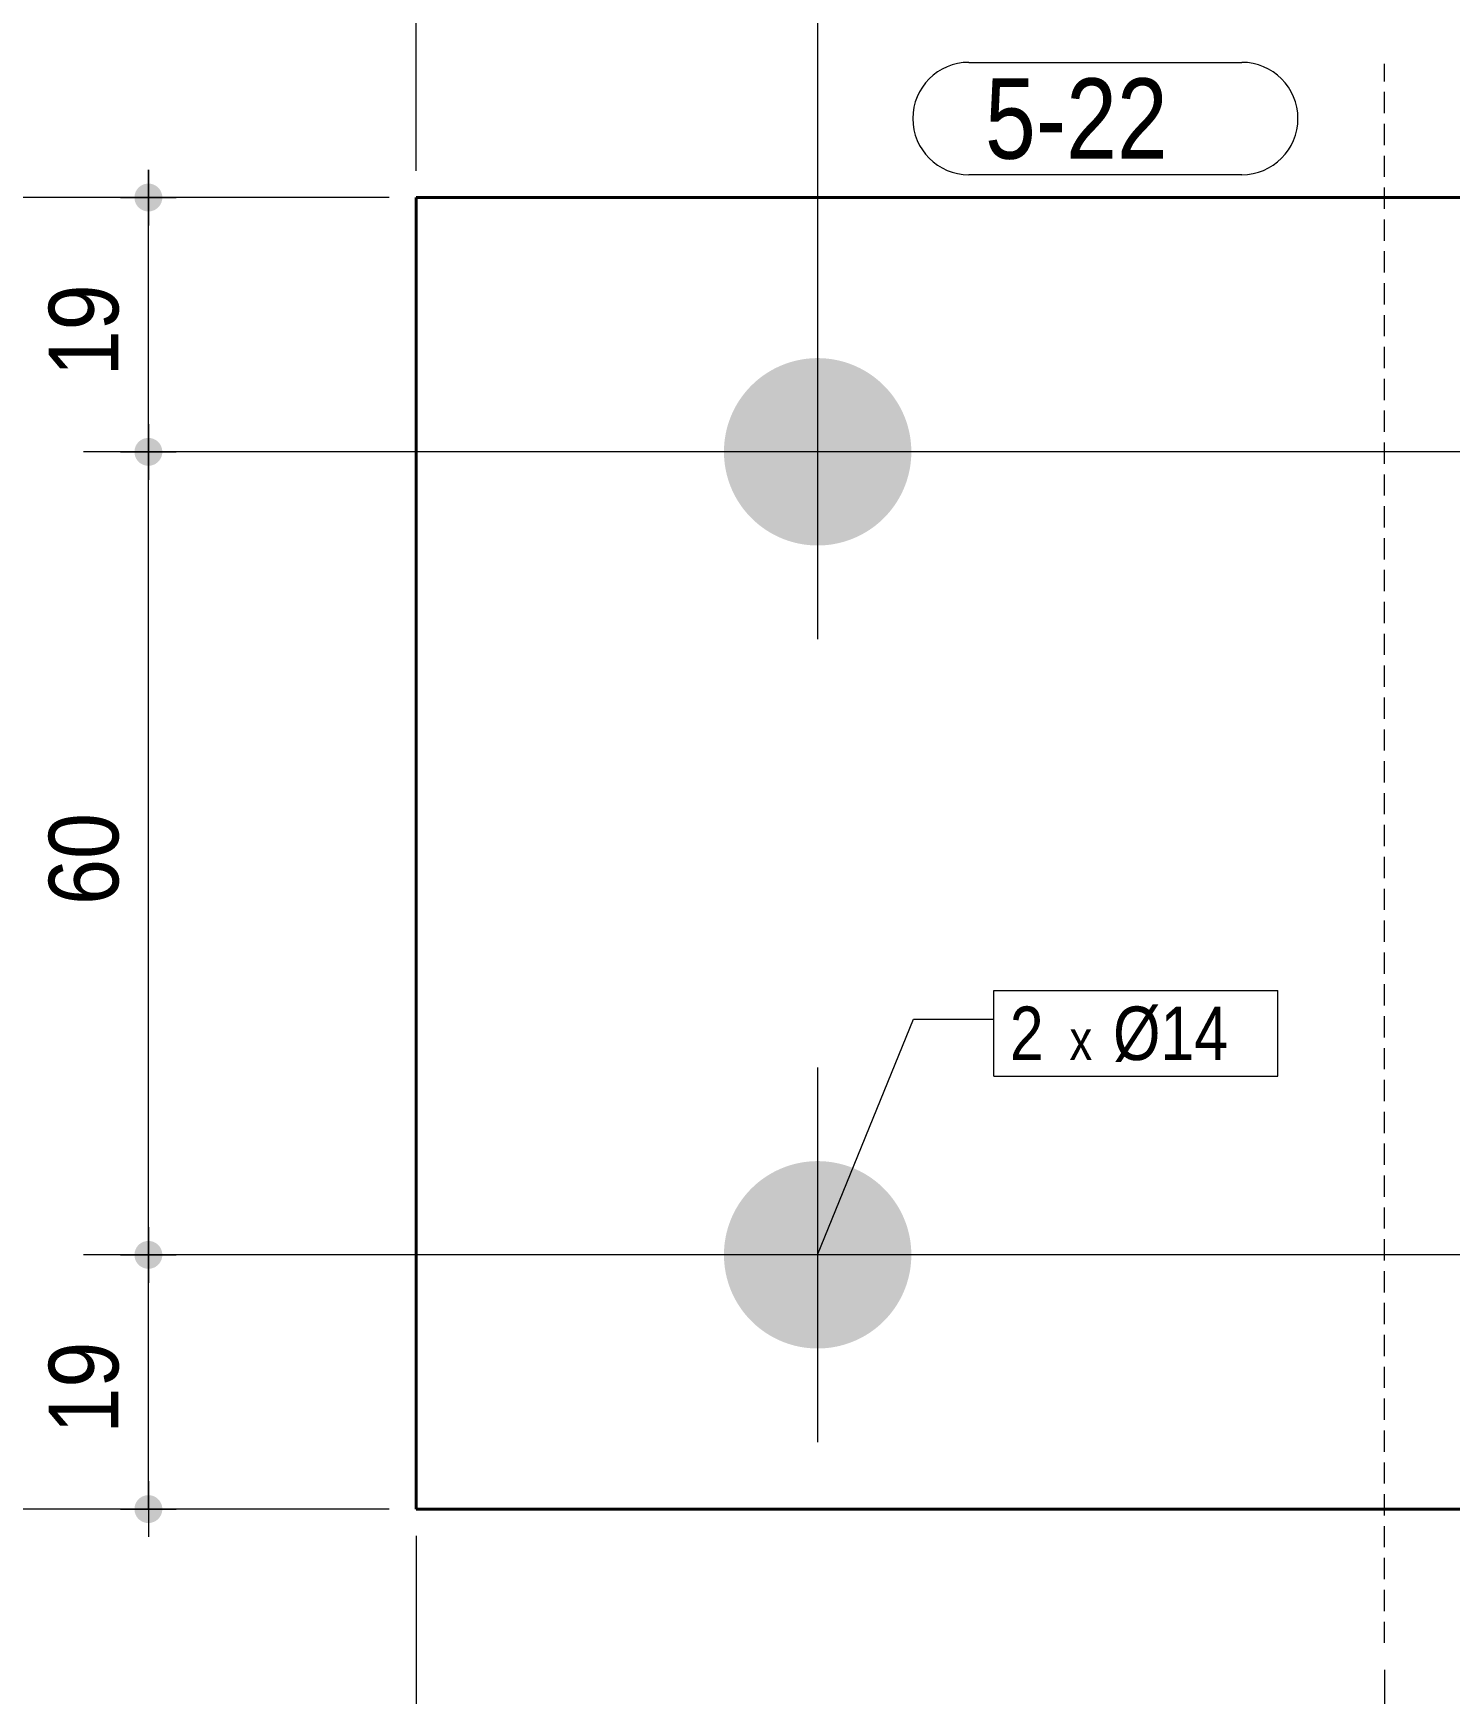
# Model space of a CAD drawing. Header units: millimetres. Extents: x 2 to 287, y 5 to 195.
# Drawn here: x 32.3 to 85.2, y 86.1 to 148.2 of the extents above; entities that cross this region are included whole.
import ezdxf

# ---------------------------------------------------------------- set-up
doc = ezdxf.new("R2010")
doc.units = ezdxf.units.MM
doc.linetypes.add('CACHE2', pattern=[1.190625, 0.79375, -0.396875])
for name, color, linetype, lineweight in [('Boulon', 7, 'Continuous', 0), ('Cache', 7, 'Continuous', 0), ('Cotation', 7, 'Continuous', 0), ('Désignation boulon', 3, 'Continuous', 0), ('Piece', 2, 'Continuous', 0), ('Repère pièce', 3, 'Continuous', 0)]:
    doc.layers.add(name, color=color, linetype=linetype, lineweight=lineweight)
doc.styles.add('ARIAL', font='ARIAL.TTF')
doc.styles.add('COMIC_SANS_MS', font='COMIC.TTF')

# ---------------------------------------------------------------- blocks, each defined once
blk = doc.blocks.new('*A2')
at = {"layer": 'Boulon'}
for points in [[(61.663, 136.047), (61.749, 136.044), (61.835, 136.039), (61.92, 136.032), (62.006, 136.022), (62.091, 136.011), (62.176, 135.997), (62.26, 135.981), (62.344, 135.963), (62.428, 135.944), (62.511, 135.922), (62.593, 135.898), (62.675, 135.872), (62.756, 135.844), (62.837, 135.814), (62.917, 135.782), (62.996, 135.748), (63.074, 135.712), (63.151, 135.675), (63.227, 135.635), (63.302, 135.594), (63.377, 135.55), (63.45, 135.505), (63.522, 135.459), (63.593, 135.41), (63.662, 135.36), (63.731, 135.308), (63.798, 135.254), (63.863, 135.199), (63.928, 135.142), (63.991, 135.083), (64.052, 135.023), (64.112, 134.962), (64.171, 134.899), (64.227, 134.835), (64.283, 134.769), (64.336, 134.702), (64.388, 134.633), (64.439, 134.564), (64.487, 134.493), (64.534, 134.421), (64.579, 134.348), (64.623, 134.274), (64.664, 134.198), (64.704, 134.122), (64.741, 134.045), (64.777, 133.967), (64.811, 133.888), (64.843, 133.808), (64.873, 133.728), (64.901, 133.646), (64.927, 133.564), (64.95, 133.482), (64.972, 133.399), (64.992, 133.315), (65.01, 133.231), (65.026, 133.147), (65.039, 133.062), (65.051, 132.977), (65.06, 132.891), (65.068, 132.806), (65.073, 132.72), (65.076, 132.634), (65.077, 132.548), (65.076, 132.463), (65.073, 132.377), (65.068, 132.291), (65.06, 132.205), (65.051, 132.12), (65.039, 132.035), (65.026, 131.95), (65.01, 131.866), (64.992, 131.782), (64.972, 131.698), (64.95, 131.615), (64.927, 131.532), (64.901, 131.451), (64.873, 131.369), (64.843, 131.289), (64.811, 131.209), (64.777, 131.13), (64.741, 131.052), (64.704, 130.975), (64.664, 130.899), (64.623, 130.823), (64.579, 130.749), (64.534, 130.676), (64.487, 130.604), (64.439, 130.533), (64.388, 130.463), (64.336, 130.395), (64.283, 130.328), (64.227, 130.262), (64.171, 130.198), (64.112, 130.135), (64.052, 130.074), (63.991, 130.014), (63.928, 129.955), (63.863, 129.898), (63.798, 129.843), (63.731, 129.789), (63.662, 129.737), (63.593, 129.687), (63.522, 129.638), (63.45, 129.591), (63.377, 129.546), (63.302, 129.503), (63.227, 129.462), (63.151, 129.422), (63.074, 129.384), (62.996, 129.349), (62.917, 129.315), (62.837, 129.283), (62.756, 129.253), (62.675, 129.225), (62.593, 129.199), (62.511, 129.175), (62.428, 129.153), (62.344, 129.133), (62.26, 129.116), (62.176, 129.1), (62.091, 129.086), (62.006, 129.075), (61.92, 129.065), (61.835, 129.058), (61.749, 129.053), (61.663, 129.049), (61.577, 129.048), (61.491, 129.049), (61.405, 129.053), (61.32, 129.058), (61.234, 129.065), (61.149, 129.075), (61.064, 129.086), (60.979, 129.1), (60.894, 129.116), (60.81, 129.133), (60.727, 129.153), (60.644, 129.175), (60.561, 129.199), (60.479, 129.225), (60.398, 129.253), (60.318, 129.283), (60.238, 129.315), (60.159, 129.349), (60.081, 129.384), (60.004, 129.422), (59.927, 129.462), (59.852, 129.503), (59.778, 129.546), (59.705, 129.591), (59.633, 129.638), (59.562, 129.687), (59.492, 129.737), (59.424, 129.789), (59.357, 129.843), (59.291, 129.898), (59.227, 129.955), (59.164, 130.014), (59.102, 130.074), (59.042, 130.135), (58.984, 130.198), (58.927, 130.262), (58.872, 130.328), (58.818, 130.395), (58.766, 130.463), (58.716, 130.533), (58.667, 130.604), (58.62, 130.676), (58.575, 130.749), (58.532, 130.823), (58.49, 130.899), (58.451, 130.975), (58.413, 131.052), (58.377, 131.13), (58.344, 131.209), (58.312, 131.289), (58.282, 131.369), (58.254, 131.451), (58.228, 131.532), (58.204, 131.615), (58.182, 131.698), (58.162, 131.782), (58.144, 131.866), (58.129, 131.95), (58.115, 132.035), (58.104, 132.12), (58.094, 132.205), (58.087, 132.291), (58.081, 132.377), (58.078, 132.463), (58.077, 132.548), (58.078, 132.634), (58.081, 132.72), (58.087, 132.806), (58.094, 132.891), (58.104, 132.977), (58.115, 133.062), (58.129, 133.147), (58.144, 133.231), (58.162, 133.315), (58.182, 133.399), (58.204, 133.482), (58.228, 133.564), (58.254, 133.646), (58.282, 133.728), (58.312, 133.808), (58.344, 133.888), (58.377, 133.967), (58.413, 134.045), (58.451, 134.122), (58.49, 134.198), (58.532, 134.274), (58.575, 134.348), (58.62, 134.421), (58.667, 134.493), (58.716, 134.564), (58.766, 134.633), (58.818, 134.702), (58.872, 134.769), (58.927, 134.835), (58.984, 134.899), (59.042, 134.962), (59.102, 135.023), (59.164, 135.083), (59.227, 135.142), (59.291, 135.199), (59.357, 135.254), (59.424, 135.308), (59.492, 135.36), (59.562, 135.41), (59.633, 135.459), (59.705, 135.505), (59.778, 135.55), (59.852, 135.594), (59.927, 135.635), (60.004, 135.675), (60.081, 135.712), (60.159, 135.748), (60.238, 135.782), (60.318, 135.814), (60.398, 135.844), (60.479, 135.872), (60.561, 135.898), (60.644, 135.922), (60.727, 135.944), (60.81, 135.963), (60.894, 135.981), (60.979, 135.997), (61.064, 136.011), (61.149, 136.022), (61.234, 136.032), (61.32, 136.039), (61.405, 136.044), (61.491, 136.047), (61.577, 136.048)], [(61.663, 106.047), (61.749, 106.044), (61.835, 106.039), (61.92, 106.032), (62.006, 106.022), (62.091, 106.011), (62.176, 105.997), (62.26, 105.981), (62.344, 105.963), (62.428, 105.944), (62.511, 105.922), (62.593, 105.898), (62.675, 105.872), (62.756, 105.844), (62.837, 105.814), (62.917, 105.782), (62.996, 105.748), (63.074, 105.712), (63.151, 105.675), (63.227, 105.635), (63.302, 105.594), (63.377, 105.55), (63.45, 105.505), (63.522, 105.459), (63.593, 105.41), (63.662, 105.36), (63.731, 105.308), (63.798, 105.254), (63.863, 105.199), (63.928, 105.142), (63.991, 105.083), (64.052, 105.023), (64.112, 104.962), (64.171, 104.899), (64.227, 104.835), (64.283, 104.769), (64.336, 104.702), (64.388, 104.633), (64.439, 104.564), (64.487, 104.493), (64.534, 104.421), (64.579, 104.348), (64.623, 104.274), (64.664, 104.198), (64.704, 104.122), (64.741, 104.045), (64.777, 103.967), (64.811, 103.888), (64.843, 103.808), (64.873, 103.728), (64.901, 103.646), (64.927, 103.564), (64.95, 103.482), (64.972, 103.399), (64.992, 103.315), (65.01, 103.231), (65.026, 103.147), (65.039, 103.062), (65.051, 102.977), (65.06, 102.891), (65.068, 102.806), (65.073, 102.72), (65.076, 102.634), (65.077, 102.548), (65.076, 102.463), (65.073, 102.377), (65.068, 102.291), (65.06, 102.205), (65.051, 102.12), (65.039, 102.035), (65.026, 101.95), (65.01, 101.866), (64.992, 101.782), (64.972, 101.698), (64.95, 101.615), (64.927, 101.532), (64.901, 101.451), (64.873, 101.369), (64.843, 101.289), (64.811, 101.209), (64.777, 101.13), (64.741, 101.052), (64.704, 100.975), (64.664, 100.899), (64.623, 100.823), (64.579, 100.749), (64.534, 100.676), (64.487, 100.604), (64.439, 100.533), (64.388, 100.463), (64.336, 100.395), (64.283, 100.328), (64.227, 100.262), (64.171, 100.198), (64.112, 100.135), (64.052, 100.074), (63.991, 100.014), (63.928, 99.955), (63.863, 99.898), (63.798, 99.843), (63.731, 99.789), (63.662, 99.737), (63.593, 99.687), (63.522, 99.638), (63.45, 99.591), (63.377, 99.546), (63.302, 99.503), (63.227, 99.462), (63.151, 99.422), (63.074, 99.384), (62.996, 99.349), (62.917, 99.315), (62.837, 99.283), (62.756, 99.253), (62.675, 99.225), (62.593, 99.199), (62.511, 99.175), (62.428, 99.153), (62.344, 99.133), (62.26, 99.116), (62.176, 99.1), (62.091, 99.086), (62.006, 99.075), (61.92, 99.065), (61.835, 99.058), (61.749, 99.053), (61.663, 99.049), (61.577, 99.048), (61.491, 99.049), (61.405, 99.053), (61.32, 99.058), (61.234, 99.065), (61.149, 99.075), (61.064, 99.086), (60.979, 99.1), (60.894, 99.116), (60.81, 99.133), (60.727, 99.153), (60.644, 99.175), (60.561, 99.199), (60.479, 99.225), (60.398, 99.253), (60.318, 99.283), (60.238, 99.315), (60.159, 99.349), (60.081, 99.384), (60.004, 99.422), (59.927, 99.462), (59.852, 99.503), (59.778, 99.546), (59.705, 99.591), (59.633, 99.638), (59.562, 99.687), (59.492, 99.737), (59.424, 99.789), (59.357, 99.843), (59.291, 99.898), (59.227, 99.955), (59.164, 100.014), (59.102, 100.074), (59.042, 100.135), (58.984, 100.198), (58.927, 100.262), (58.872, 100.328), (58.818, 100.395), (58.766, 100.463), (58.716, 100.533), (58.667, 100.604), (58.62, 100.676), (58.575, 100.749), (58.532, 100.823), (58.49, 100.899), (58.451, 100.975), (58.413, 101.052), (58.377, 101.13), (58.344, 101.209), (58.312, 101.289), (58.282, 101.369), (58.254, 101.451), (58.228, 101.532), (58.204, 101.615), (58.182, 101.698), (58.162, 101.782), (58.144, 101.866), (58.129, 101.95), (58.115, 102.035), (58.104, 102.12), (58.094, 102.205), (58.087, 102.291), (58.081, 102.377), (58.078, 102.463), (58.077, 102.548), (58.078, 102.634), (58.081, 102.72), (58.087, 102.806), (58.094, 102.891), (58.104, 102.977), (58.115, 103.062), (58.129, 103.147), (58.144, 103.231), (58.162, 103.315), (58.182, 103.399), (58.204, 103.482), (58.228, 103.564), (58.254, 103.646), (58.282, 103.728), (58.312, 103.808), (58.344, 103.888), (58.377, 103.967), (58.413, 104.045), (58.451, 104.122), (58.49, 104.198), (58.532, 104.274), (58.575, 104.348), (58.62, 104.421), (58.667, 104.493), (58.716, 104.564), (58.766, 104.633), (58.818, 104.702), (58.872, 104.769), (58.927, 104.835), (58.984, 104.899), (59.042, 104.962), (59.102, 105.023), (59.164, 105.083), (59.227, 105.142), (59.291, 105.199), (59.357, 105.254), (59.424, 105.308), (59.492, 105.36), (59.562, 105.41), (59.633, 105.459), (59.705, 105.505), (59.778, 105.55), (59.852, 105.594), (59.927, 105.635), (60.004, 105.675), (60.081, 105.712), (60.159, 105.748), (60.238, 105.782), (60.318, 105.814), (60.398, 105.844), (60.479, 105.872), (60.561, 105.898), (60.644, 105.922), (60.727, 105.944), (60.81, 105.963), (60.894, 105.981), (60.979, 105.997), (61.064, 106.011), (61.149, 106.022), (61.234, 106.032), (61.32, 106.039), (61.405, 106.044), (61.491, 106.047), (61.577, 106.048)]]:
    blk.add_hatch(color=256, dxfattribs=at).paths.add_polyline_path(points, flags=17)
at = {"layer": 'Boulon', "linetype": 'Continuous', "lineweight": 0}
for p, q in [((61.577, 139.548), (61.577, 125.548)), ((68.577, 132.548), (54.577, 132.548)), ((61.577, 109.548), (61.577, 95.548)), ((68.577, 102.548), (54.577, 102.548))]:
    blk.add_line(p, q, dxfattribs=at)
blk = doc.blocks.new('*A3')
at = {"layer": 'Cache', "color": 7, "linetype": 'CACHE2', "lineweight": 20}
blk.add_line((82.754374, 88.048413), (82.754374, 147.048413), dxfattribs=at)
at = {"layer": 'Piece', "color": 2, "linetype": 'Continuous', "lineweight": 40}
for p, q in [((137.2144, 142.048413), (46.576299, 142.048413)), ((46.576299, 142.048413), (46.576299, 93.048413)), ((46.576299, 93.048413), (137.2144, 93.048413))]:
    blk.add_line(p, q, dxfattribs=at)
blk = doc.blocks.new('*A12')
at = {"layer": 'Cotation'}
for points in [[(46.551, 164.559), (46.525, 164.561), (46.5, 164.564), (46.475, 164.568), (46.45, 164.574), (46.425, 164.581), (46.401, 164.589), (46.377, 164.598), (46.354, 164.608), (46.331, 164.62), (46.309, 164.632), (46.287, 164.646), (46.267, 164.661), (46.246, 164.676), (46.227, 164.693), (46.209, 164.711), (46.191, 164.729), (46.174, 164.749), (46.159, 164.769), (46.144, 164.79), (46.13, 164.811), (46.118, 164.833), (46.106, 164.856), (46.096, 164.879), (46.087, 164.903), (46.079, 164.927), (46.072, 164.952), (46.066, 164.977), (46.062, 165.002), (46.059, 165.027), (46.057, 165.053), (46.056, 165.078), (46.057, 165.104), (46.059, 165.129), (46.062, 165.155), (46.066, 165.18), (46.072, 165.205), (46.079, 165.229), (46.087, 165.254), (46.096, 165.277), (46.106, 165.301), (46.118, 165.324), (46.13, 165.346), (46.144, 165.367), (46.159, 165.388), (46.174, 165.408), (46.191, 165.428), (46.209, 165.446), (46.227, 165.464), (46.246, 165.48), (46.267, 165.496), (46.287, 165.511), (46.309, 165.524), (46.331, 165.537), (46.354, 165.548), (46.377, 165.559), (46.401, 165.568), (46.425, 165.576), (46.45, 165.583), (46.475, 165.588), (46.5, 165.593), (46.525, 165.596), (46.551, 165.598), (46.576, 165.598), (46.602, 165.598), (46.627, 165.596), (46.653, 165.593), (46.678, 165.588), (46.703, 165.583), (46.727, 165.576), (46.751, 165.568), (46.775, 165.559), (46.799, 165.548), (46.821, 165.537), (46.844, 165.524), (46.865, 165.511), (46.886, 165.496), (46.906, 165.48), (46.926, 165.464), (46.944, 165.446), (46.962, 165.428), (46.978, 165.408), (46.994, 165.388), (47.009, 165.367), (47.022, 165.346), (47.035, 165.324), (47.046, 165.301), (47.057, 165.277), (47.066, 165.254), (47.074, 165.229), (47.081, 165.205), (47.086, 165.18), (47.091, 165.155), (47.094, 165.129), (47.096, 165.104), (47.096, 165.078), (47.096, 165.053), (47.094, 165.027), (47.091, 165.002), (47.086, 164.977), (47.081, 164.952), (47.074, 164.927), (47.066, 164.903), (47.057, 164.879), (47.046, 164.856), (47.035, 164.833), (47.022, 164.811), (47.009, 164.79), (46.994, 164.769), (46.978, 164.749), (46.962, 164.729), (46.944, 164.711), (46.926, 164.693), (46.906, 164.676), (46.886, 164.661), (46.865, 164.646), (46.844, 164.632), (46.821, 164.62), (46.799, 164.608), (46.775, 164.598), (46.751, 164.589), (46.727, 164.581), (46.703, 164.574), (46.678, 164.568), (46.653, 164.564), (46.627, 164.561), (46.602, 164.559), (46.576, 164.558)], [(61.553, 164.559), (61.527, 164.561), (61.502, 164.564), (61.477, 164.568), (61.452, 164.574), (61.427, 164.581), (61.403, 164.589), (61.379, 164.598), (61.356, 164.608), (61.333, 164.62), (61.311, 164.632), (61.289, 164.646), (61.268, 164.661), (61.248, 164.676), (61.229, 164.693), (61.21, 164.711), (61.193, 164.729), (61.176, 164.749), (61.16, 164.769), (61.146, 164.79), (61.132, 164.811), (61.12, 164.833), (61.108, 164.856), (61.098, 164.879), (61.088, 164.903), (61.08, 164.927), (61.074, 164.952), (61.068, 164.977), (61.064, 165.002), (61.061, 165.027), (61.059, 165.053), (61.058, 165.078), (61.059, 165.104), (61.061, 165.129), (61.064, 165.155), (61.068, 165.18), (61.074, 165.205), (61.08, 165.229), (61.088, 165.254), (61.098, 165.277), (61.108, 165.301), (61.12, 165.324), (61.132, 165.346), (61.146, 165.367), (61.16, 165.388), (61.176, 165.408), (61.193, 165.428), (61.21, 165.446), (61.229, 165.464), (61.248, 165.48), (61.268, 165.496), (61.289, 165.511), (61.311, 165.524), (61.333, 165.537), (61.356, 165.548), (61.379, 165.559), (61.403, 165.568), (61.427, 165.576), (61.452, 165.583), (61.477, 165.588), (61.502, 165.593), (61.527, 165.596), (61.553, 165.598), (61.578, 165.598), (61.604, 165.598), (61.629, 165.596), (61.654, 165.593), (61.68, 165.588), (61.704, 165.583), (61.729, 165.576), (61.753, 165.568), (61.777, 165.559), (61.8, 165.548), (61.823, 165.537), (61.845, 165.524), (61.867, 165.511), (61.888, 165.496), (61.908, 165.48), (61.927, 165.464), (61.946, 165.446), (61.963, 165.428), (61.98, 165.408), (61.996, 165.388), (62.01, 165.367), (62.024, 165.346), (62.037, 165.324), (62.048, 165.301), (62.059, 165.277), (62.068, 165.254), (62.076, 165.229), (62.083, 165.205), (62.088, 165.18), (62.092, 165.155), (62.096, 165.129), (62.097, 165.104), (62.098, 165.078), (62.097, 165.053), (62.096, 165.027), (62.092, 165.002), (62.088, 164.977), (62.083, 164.952), (62.076, 164.927), (62.068, 164.903), (62.059, 164.879), (62.048, 164.856), (62.037, 164.833), (62.024, 164.811), (62.01, 164.79), (61.996, 164.769), (61.98, 164.749), (61.963, 164.729), (61.946, 164.711), (61.927, 164.693), (61.908, 164.676), (61.888, 164.661), (61.867, 164.646), (61.845, 164.632), (61.823, 164.62), (61.8, 164.608), (61.777, 164.598), (61.753, 164.589), (61.729, 164.581), (61.704, 164.574), (61.68, 164.568), (61.654, 164.564), (61.629, 164.561), (61.604, 164.559), (61.578, 164.558)]]:
    blk.add_hatch(color=256, dxfattribs=at).paths.add_polyline_path(points, flags=17)
at = {"layer": 'Cotation', "linetype": 'Continuous', "lineweight": 0}
for p, q in [((61.578, 133.548), (61.578, 170.075)), ((46.576, 143.048), (46.576, 168.147)), ((46.576, 166.118), (46.576, 164.038)), ((61.578, 166.118), (61.578, 164.038)), ((47.616, 165.078), (45.536, 165.078)), ((46.576, 165.078), (45.536, 165.078)), ((46.576, 165.078), (61.578, 165.078)), ((62.618, 165.078), (60.538, 165.078)), ((61.578, 165.078), (62.618, 165.078))]:
    blk.add_line(p, q, dxfattribs=at)
at = {"layer": 'Cotation'}
for p in [(46.576, 165.078), (61.578, 165.078)]:
    blk.add_point(p, dxfattribs=at)
at = {"layer": 'Cotation', "style": 'ARIAL', "width": 0.85}
for s, p in [('30', (60.538, 166.218)), ('0', (45.536, 166.218))]:
    blk.add_text(s, height=2.6, rotation=90.00021, dxfattribs=at).set_placement(p)
blk.add_text('30', height=2.6, dxfattribs=at).set_placement((52.149, 166.198))
blk = doc.blocks.new('*A13')
at = {"layer": 'Cotation', "linetype": 'Continuous', "lineweight": 0}
blk.add_line((61.578, 133.548), (61.578, 170.075), dxfattribs=at)
blk = doc.blocks.new('*A15')
at = {"layer": 'Cotation'}
for points in [[(26.551, 141.529), (26.525, 141.531), (26.5, 141.534), (26.475, 141.538), (26.45, 141.544), (26.425, 141.551), (26.401, 141.559), (26.377, 141.568), (26.354, 141.578), (26.331, 141.59), (26.309, 141.602), (26.287, 141.616), (26.267, 141.631), (26.246, 141.646), (26.227, 141.663), (26.209, 141.681), (26.191, 141.699), (26.174, 141.719), (26.159, 141.739), (26.144, 141.76), (26.13, 141.781), (26.118, 141.803), (26.106, 141.826), (26.096, 141.849), (26.087, 141.873), (26.079, 141.897), (26.072, 141.922), (26.066, 141.947), (26.062, 141.972), (26.059, 141.997), (26.057, 142.023), (26.056, 142.048), (26.057, 142.074), (26.059, 142.099), (26.062, 142.125), (26.066, 142.15), (26.072, 142.175), (26.079, 142.199), (26.087, 142.224), (26.096, 142.247), (26.106, 142.271), (26.118, 142.294), (26.13, 142.316), (26.144, 142.337), (26.159, 142.358), (26.174, 142.378), (26.191, 142.398), (26.209, 142.416), (26.227, 142.434), (26.246, 142.45), (26.267, 142.466), (26.287, 142.481), (26.309, 142.494), (26.331, 142.507), (26.354, 142.518), (26.377, 142.529), (26.401, 142.538), (26.425, 142.546), (26.45, 142.553), (26.475, 142.558), (26.5, 142.563), (26.525, 142.566), (26.551, 142.568), (26.576, 142.568), (26.602, 142.568), (26.627, 142.566), (26.653, 142.563), (26.678, 142.558), (26.703, 142.553), (26.727, 142.546), (26.751, 142.538), (26.775, 142.529), (26.799, 142.518), (26.821, 142.507), (26.844, 142.494), (26.865, 142.481), (26.886, 142.466), (26.906, 142.45), (26.926, 142.434), (26.944, 142.416), (26.962, 142.398), (26.978, 142.378), (26.994, 142.358), (27.009, 142.337), (27.022, 142.316), (27.035, 142.294), (27.046, 142.271), (27.057, 142.247), (27.066, 142.224), (27.074, 142.199), (27.081, 142.175), (27.086, 142.15), (27.091, 142.125), (27.094, 142.099), (27.096, 142.074), (27.096, 142.048), (27.096, 142.023), (27.094, 141.997), (27.091, 141.972), (27.086, 141.947), (27.081, 141.922), (27.074, 141.897), (27.066, 141.873), (27.057, 141.849), (27.046, 141.826), (27.035, 141.803), (27.022, 141.781), (27.009, 141.76), (26.994, 141.739), (26.978, 141.719), (26.962, 141.699), (26.944, 141.681), (26.926, 141.663), (26.906, 141.646), (26.886, 141.631), (26.865, 141.616), (26.844, 141.602), (26.821, 141.59), (26.799, 141.578), (26.775, 141.568), (26.751, 141.559), (26.727, 141.551), (26.703, 141.544), (26.678, 141.538), (26.653, 141.534), (26.627, 141.531), (26.602, 141.529), (26.576, 141.528)], [(26.551, 92.529), (26.525, 92.531), (26.5, 92.534), (26.475, 92.538), (26.45, 92.544), (26.425, 92.551), (26.401, 92.559), (26.377, 92.568), (26.354, 92.578), (26.331, 92.59), (26.309, 92.602), (26.287, 92.616), (26.267, 92.631), (26.246, 92.646), (26.227, 92.663), (26.209, 92.681), (26.191, 92.699), (26.174, 92.719), (26.159, 92.739), (26.144, 92.76), (26.13, 92.781), (26.118, 92.803), (26.106, 92.826), (26.096, 92.849), (26.087, 92.873), (26.079, 92.897), (26.072, 92.922), (26.066, 92.947), (26.062, 92.972), (26.059, 92.997), (26.057, 93.023), (26.056, 93.048), (26.057, 93.074), (26.059, 93.099), (26.062, 93.125), (26.066, 93.15), (26.072, 93.175), (26.079, 93.199), (26.087, 93.224), (26.096, 93.247), (26.106, 93.271), (26.118, 93.294), (26.13, 93.316), (26.144, 93.337), (26.159, 93.358), (26.174, 93.378), (26.191, 93.398), (26.209, 93.416), (26.227, 93.434), (26.246, 93.45), (26.267, 93.466), (26.287, 93.481), (26.309, 93.494), (26.331, 93.507), (26.354, 93.518), (26.377, 93.529), (26.401, 93.538), (26.425, 93.546), (26.45, 93.553), (26.475, 93.558), (26.5, 93.563), (26.525, 93.566), (26.551, 93.568), (26.576, 93.568), (26.602, 93.568), (26.627, 93.566), (26.653, 93.563), (26.678, 93.558), (26.703, 93.553), (26.727, 93.546), (26.751, 93.538), (26.775, 93.529), (26.799, 93.518), (26.821, 93.507), (26.844, 93.494), (26.865, 93.481), (26.886, 93.466), (26.906, 93.45), (26.926, 93.434), (26.944, 93.416), (26.962, 93.398), (26.978, 93.378), (26.994, 93.358), (27.009, 93.337), (27.022, 93.316), (27.035, 93.294), (27.046, 93.271), (27.057, 93.247), (27.066, 93.224), (27.074, 93.199), (27.081, 93.175), (27.086, 93.15), (27.091, 93.125), (27.094, 93.099), (27.096, 93.074), (27.096, 93.048), (27.096, 93.023), (27.094, 92.997), (27.091, 92.972), (27.086, 92.947), (27.081, 92.922), (27.074, 92.897), (27.066, 92.873), (27.057, 92.849), (27.046, 92.826), (27.035, 92.803), (27.022, 92.781), (27.009, 92.76), (26.994, 92.739), (26.978, 92.719), (26.962, 92.699), (26.944, 92.681), (26.926, 92.663), (26.906, 92.646), (26.886, 92.631), (26.865, 92.616), (26.844, 92.602), (26.821, 92.59), (26.799, 92.578), (26.775, 92.568), (26.751, 92.559), (26.727, 92.551), (26.703, 92.544), (26.678, 92.538), (26.653, 92.534), (26.627, 92.531), (26.602, 92.529), (26.576, 92.528)]]:
    blk.add_hatch(color=256, dxfattribs=at).paths.add_polyline_path(points, flags=17)
at = {"layer": 'Cotation', "linetype": 'Continuous', "lineweight": 0}
for p, q in [((26.576, 143.088), (26.576, 141.008)), ((26.576, 142.048), (26.576, 143.088)), ((45.576, 142.048), (24.156, 142.048)), ((25.536, 142.048), (27.616, 142.048)), ((26.576, 93.048), (26.576, 142.048)), ((26.576, 94.088), (26.576, 92.008)), ((45.576, 93.048), (24.156, 93.048)), ((25.536, 93.048), (27.616, 93.048)), ((26.576, 93.048), (26.576, 92.008))]:
    blk.add_line(p, q, dxfattribs=at)
at = {"layer": 'Cotation'}
for p in [(26.576, 142.048), (26.576, 93.048)]:
    blk.add_point(p, dxfattribs=at)
at = {"layer": 'Cotation', "style": 'ARIAL', "width": 0.85}
blk.add_text('98', height=2.6, rotation=90.00021, dxfattribs=at).set_placement((25.456, 115.62))
blk = doc.blocks.new('*A16')
at = {"layer": 'Cotation'}
for points in [[(36.551, 102.027), (36.525, 102.029), (36.5, 102.032), (36.475, 102.036), (36.45, 102.042), (36.425, 102.049), (36.401, 102.057), (36.377, 102.066), (36.354, 102.076), (36.331, 102.088), (36.309, 102.1), (36.287, 102.114), (36.267, 102.129), (36.246, 102.144), (36.227, 102.161), (36.209, 102.179), (36.191, 102.197), (36.174, 102.216), (36.159, 102.237), (36.144, 102.257), (36.13, 102.279), (36.118, 102.301), (36.106, 102.324), (36.096, 102.347), (36.087, 102.371), (36.079, 102.395), (36.072, 102.42), (36.066, 102.445), (36.062, 102.47), (36.059, 102.495), (36.057, 102.521), (36.056, 102.546), (36.057, 102.572), (36.059, 102.597), (36.062, 102.623), (36.066, 102.648), (36.072, 102.673), (36.079, 102.697), (36.087, 102.721), (36.096, 102.745), (36.106, 102.769), (36.118, 102.791), (36.13, 102.814), (36.144, 102.835), (36.159, 102.856), (36.174, 102.876), (36.191, 102.895), (36.209, 102.914), (36.227, 102.932), (36.246, 102.948), (36.267, 102.964), (36.287, 102.979), (36.309, 102.992), (36.331, 103.005), (36.354, 103.016), (36.377, 103.027), (36.401, 103.036), (36.425, 103.044), (36.45, 103.051), (36.475, 103.056), (36.5, 103.061), (36.525, 103.064), (36.551, 103.066), (36.576, 103.066), (36.602, 103.066), (36.627, 103.064), (36.653, 103.061), (36.678, 103.056), (36.703, 103.051), (36.727, 103.044), (36.751, 103.036), (36.775, 103.027), (36.799, 103.016), (36.821, 103.005), (36.844, 102.992), (36.865, 102.979), (36.886, 102.964), (36.906, 102.948), (36.926, 102.932), (36.944, 102.914), (36.962, 102.895), (36.978, 102.876), (36.994, 102.856), (37.009, 102.835), (37.022, 102.814), (37.035, 102.791), (37.046, 102.769), (37.057, 102.745), (37.066, 102.721), (37.074, 102.697), (37.081, 102.673), (37.086, 102.648), (37.091, 102.623), (37.094, 102.597), (37.096, 102.572), (37.096, 102.546), (37.096, 102.521), (37.094, 102.495), (37.091, 102.47), (37.086, 102.445), (37.081, 102.42), (37.074, 102.395), (37.066, 102.371), (37.057, 102.347), (37.046, 102.324), (37.035, 102.301), (37.022, 102.279), (37.009, 102.257), (36.994, 102.237), (36.978, 102.216), (36.962, 102.197), (36.944, 102.179), (36.926, 102.161), (36.906, 102.144), (36.886, 102.129), (36.865, 102.114), (36.844, 102.1), (36.821, 102.088), (36.799, 102.076), (36.775, 102.066), (36.751, 102.057), (36.727, 102.049), (36.703, 102.042), (36.678, 102.036), (36.653, 102.032), (36.627, 102.029), (36.602, 102.027), (36.576, 102.026)], [(36.551, 92.529), (36.525, 92.531), (36.5, 92.534), (36.475, 92.538), (36.45, 92.544), (36.425, 92.551), (36.401, 92.559), (36.377, 92.568), (36.354, 92.578), (36.331, 92.59), (36.309, 92.602), (36.287, 92.616), (36.267, 92.631), (36.246, 92.646), (36.227, 92.663), (36.209, 92.681), (36.191, 92.699), (36.174, 92.719), (36.159, 92.739), (36.144, 92.76), (36.13, 92.781), (36.118, 92.803), (36.106, 92.826), (36.096, 92.849), (36.087, 92.873), (36.079, 92.897), (36.072, 92.922), (36.066, 92.947), (36.062, 92.972), (36.059, 92.997), (36.057, 93.023), (36.056, 93.048), (36.057, 93.074), (36.059, 93.099), (36.062, 93.125), (36.066, 93.15), (36.072, 93.175), (36.079, 93.199), (36.087, 93.224), (36.096, 93.247), (36.106, 93.271), (36.118, 93.294), (36.13, 93.316), (36.144, 93.337), (36.159, 93.358), (36.174, 93.378), (36.191, 93.398), (36.209, 93.416), (36.227, 93.434), (36.246, 93.45), (36.267, 93.466), (36.287, 93.481), (36.309, 93.494), (36.331, 93.507), (36.354, 93.518), (36.377, 93.529), (36.401, 93.538), (36.425, 93.546), (36.45, 93.553), (36.475, 93.558), (36.5, 93.563), (36.525, 93.566), (36.551, 93.568), (36.576, 93.568), (36.602, 93.568), (36.627, 93.566), (36.653, 93.563), (36.678, 93.558), (36.703, 93.553), (36.727, 93.546), (36.751, 93.538), (36.775, 93.529), (36.799, 93.518), (36.821, 93.507), (36.844, 93.494), (36.865, 93.481), (36.886, 93.466), (36.906, 93.45), (36.926, 93.434), (36.944, 93.416), (36.962, 93.398), (36.978, 93.378), (36.994, 93.358), (37.009, 93.337), (37.022, 93.316), (37.035, 93.294), (37.046, 93.271), (37.057, 93.247), (37.066, 93.224), (37.074, 93.199), (37.081, 93.175), (37.086, 93.15), (37.091, 93.125), (37.094, 93.099), (37.096, 93.074), (37.096, 93.048), (37.096, 93.023), (37.094, 92.997), (37.091, 92.972), (37.086, 92.947), (37.081, 92.922), (37.074, 92.897), (37.066, 92.873), (37.057, 92.849), (37.046, 92.826), (37.035, 92.803), (37.022, 92.781), (37.009, 92.76), (36.994, 92.739), (36.978, 92.719), (36.962, 92.699), (36.944, 92.681), (36.926, 92.663), (36.906, 92.646), (36.886, 92.631), (36.865, 92.616), (36.844, 92.602), (36.821, 92.59), (36.799, 92.578), (36.775, 92.568), (36.751, 92.559), (36.727, 92.551), (36.703, 92.544), (36.678, 92.538), (36.653, 92.534), (36.627, 92.531), (36.602, 92.529), (36.576, 92.528)]]:
    blk.add_hatch(color=256, dxfattribs=at).paths.add_polyline_path(points, flags=17)
at = {"layer": 'Cotation', "linetype": 'Continuous', "lineweight": 0}
for p, q in [((36.576, 103.586), (36.576, 101.506)), ((36.576, 102.546), (36.576, 103.586)), ((111.44, 102.546), (34.156, 102.546)), ((35.536, 102.546), (37.616, 102.546)), ((36.576, 93.048), (36.576, 102.546)), ((36.576, 94.088), (36.576, 92.008)), ((45.576, 93.048), (34.156, 93.048)), ((35.536, 93.048), (37.616, 93.048)), ((36.576, 93.048), (36.576, 92.008))]:
    blk.add_line(p, q, dxfattribs=at)
at = {"layer": 'Cotation'}
for p in [(36.576, 102.546), (36.576, 93.048)]:
    blk.add_point(p, dxfattribs=at)
at = {"layer": 'Cotation', "style": 'ARIAL', "width": 0.85}
blk.add_text('19', height=2.6, rotation=90.00021, dxfattribs=at).set_placement((35.456, 95.869))
blk = doc.blocks.new('*A17')
at = {"layer": 'Cotation'}
for points in [[(36.551, 132.027), (36.525, 132.029), (36.5, 132.032), (36.475, 132.036), (36.45, 132.042), (36.425, 132.049), (36.401, 132.057), (36.377, 132.066), (36.354, 132.076), (36.331, 132.088), (36.309, 132.1), (36.287, 132.114), (36.267, 132.129), (36.246, 132.144), (36.227, 132.161), (36.209, 132.179), (36.191, 132.197), (36.174, 132.216), (36.159, 132.237), (36.144, 132.257), (36.13, 132.279), (36.118, 132.301), (36.106, 132.324), (36.096, 132.347), (36.087, 132.371), (36.079, 132.395), (36.072, 132.42), (36.066, 132.445), (36.062, 132.47), (36.059, 132.495), (36.057, 132.521), (36.056, 132.546), (36.057, 132.572), (36.059, 132.597), (36.062, 132.623), (36.066, 132.648), (36.072, 132.673), (36.079, 132.697), (36.087, 132.721), (36.096, 132.745), (36.106, 132.769), (36.118, 132.791), (36.13, 132.814), (36.144, 132.835), (36.159, 132.856), (36.174, 132.876), (36.191, 132.895), (36.209, 132.914), (36.227, 132.932), (36.246, 132.948), (36.267, 132.964), (36.287, 132.979), (36.309, 132.992), (36.331, 133.005), (36.354, 133.016), (36.377, 133.027), (36.401, 133.036), (36.425, 133.044), (36.45, 133.051), (36.475, 133.056), (36.5, 133.061), (36.525, 133.064), (36.551, 133.066), (36.576, 133.066), (36.602, 133.066), (36.627, 133.064), (36.653, 133.061), (36.678, 133.056), (36.703, 133.051), (36.727, 133.044), (36.751, 133.036), (36.775, 133.027), (36.799, 133.016), (36.821, 133.005), (36.844, 132.992), (36.865, 132.979), (36.886, 132.964), (36.906, 132.948), (36.926, 132.932), (36.944, 132.914), (36.962, 132.895), (36.978, 132.876), (36.994, 132.856), (37.009, 132.835), (37.022, 132.814), (37.035, 132.791), (37.046, 132.769), (37.057, 132.745), (37.066, 132.721), (37.074, 132.697), (37.081, 132.673), (37.086, 132.648), (37.091, 132.623), (37.094, 132.597), (37.096, 132.572), (37.096, 132.546), (37.096, 132.521), (37.094, 132.495), (37.091, 132.47), (37.086, 132.445), (37.081, 132.42), (37.074, 132.395), (37.066, 132.371), (37.057, 132.347), (37.046, 132.324), (37.035, 132.301), (37.022, 132.279), (37.009, 132.257), (36.994, 132.237), (36.978, 132.216), (36.962, 132.197), (36.944, 132.179), (36.926, 132.161), (36.906, 132.144), (36.886, 132.129), (36.865, 132.114), (36.844, 132.1), (36.821, 132.088), (36.799, 132.076), (36.775, 132.066), (36.751, 132.057), (36.727, 132.049), (36.703, 132.042), (36.678, 132.036), (36.653, 132.032), (36.627, 132.029), (36.602, 132.027), (36.576, 132.026)], [(36.551, 102.027), (36.525, 102.029), (36.5, 102.032), (36.475, 102.036), (36.45, 102.042), (36.425, 102.049), (36.401, 102.057), (36.377, 102.066), (36.354, 102.076), (36.331, 102.088), (36.309, 102.1), (36.287, 102.114), (36.267, 102.129), (36.246, 102.144), (36.227, 102.161), (36.209, 102.179), (36.191, 102.197), (36.174, 102.216), (36.159, 102.237), (36.144, 102.257), (36.13, 102.279), (36.118, 102.301), (36.106, 102.324), (36.096, 102.347), (36.087, 102.371), (36.079, 102.395), (36.072, 102.42), (36.066, 102.445), (36.062, 102.47), (36.059, 102.495), (36.057, 102.521), (36.056, 102.546), (36.057, 102.572), (36.059, 102.597), (36.062, 102.623), (36.066, 102.648), (36.072, 102.673), (36.079, 102.697), (36.087, 102.721), (36.096, 102.745), (36.106, 102.769), (36.118, 102.791), (36.13, 102.814), (36.144, 102.835), (36.159, 102.856), (36.174, 102.876), (36.191, 102.895), (36.209, 102.914), (36.227, 102.932), (36.246, 102.948), (36.267, 102.964), (36.287, 102.979), (36.309, 102.992), (36.331, 103.005), (36.354, 103.016), (36.377, 103.027), (36.401, 103.036), (36.425, 103.044), (36.45, 103.051), (36.475, 103.056), (36.5, 103.061), (36.525, 103.064), (36.551, 103.066), (36.576, 103.066), (36.602, 103.066), (36.627, 103.064), (36.653, 103.061), (36.678, 103.056), (36.703, 103.051), (36.727, 103.044), (36.751, 103.036), (36.775, 103.027), (36.799, 103.016), (36.821, 103.005), (36.844, 102.992), (36.865, 102.979), (36.886, 102.964), (36.906, 102.948), (36.926, 102.932), (36.944, 102.914), (36.962, 102.895), (36.978, 102.876), (36.994, 102.856), (37.009, 102.835), (37.022, 102.814), (37.035, 102.791), (37.046, 102.769), (37.057, 102.745), (37.066, 102.721), (37.074, 102.697), (37.081, 102.673), (37.086, 102.648), (37.091, 102.623), (37.094, 102.597), (37.096, 102.572), (37.096, 102.546), (37.096, 102.521), (37.094, 102.495), (37.091, 102.47), (37.086, 102.445), (37.081, 102.42), (37.074, 102.395), (37.066, 102.371), (37.057, 102.347), (37.046, 102.324), (37.035, 102.301), (37.022, 102.279), (37.009, 102.257), (36.994, 102.237), (36.978, 102.216), (36.962, 102.197), (36.944, 102.179), (36.926, 102.161), (36.906, 102.144), (36.886, 102.129), (36.865, 102.114), (36.844, 102.1), (36.821, 102.088), (36.799, 102.076), (36.775, 102.066), (36.751, 102.057), (36.727, 102.049), (36.703, 102.042), (36.678, 102.036), (36.653, 102.032), (36.627, 102.029), (36.602, 102.027), (36.576, 102.026)]]:
    blk.add_hatch(color=256, dxfattribs=at).paths.add_polyline_path(points, flags=17)
at = {"layer": 'Cotation', "linetype": 'Continuous', "lineweight": 0}
for p, q in [((36.576, 133.586), (36.576, 131.506)), ((36.576, 132.546), (36.576, 133.586)), ((111.44, 132.546), (34.156, 132.546)), ((35.536, 132.546), (37.616, 132.546)), ((36.576, 102.546), (36.576, 132.546)), ((36.576, 103.586), (36.576, 101.506)), ((111.44, 102.546), (34.156, 102.546)), ((35.536, 102.546), (37.616, 102.546)), ((36.576, 102.546), (36.576, 101.506))]:
    blk.add_line(p, q, dxfattribs=at)
at = {"layer": 'Cotation'}
for p in [(36.576, 132.546), (36.576, 102.546)]:
    blk.add_point(p, dxfattribs=at)
at = {"layer": 'Cotation', "style": 'ARIAL', "width": 0.85}
blk.add_text('60', height=2.6, rotation=90.00021, dxfattribs=at).set_placement((35.456, 115.618))
blk = doc.blocks.new('*A18')
at = {"layer": 'Cotation'}
for points in [[(36.551, 141.529), (36.525, 141.531), (36.5, 141.534), (36.475, 141.538), (36.45, 141.544), (36.425, 141.551), (36.401, 141.559), (36.377, 141.568), (36.354, 141.578), (36.331, 141.59), (36.309, 141.602), (36.287, 141.616), (36.267, 141.631), (36.246, 141.646), (36.227, 141.663), (36.209, 141.681), (36.191, 141.699), (36.174, 141.719), (36.159, 141.739), (36.144, 141.76), (36.13, 141.781), (36.118, 141.803), (36.106, 141.826), (36.096, 141.849), (36.087, 141.873), (36.079, 141.897), (36.072, 141.922), (36.066, 141.947), (36.062, 141.972), (36.059, 141.997), (36.057, 142.023), (36.056, 142.048), (36.057, 142.074), (36.059, 142.099), (36.062, 142.125), (36.066, 142.15), (36.072, 142.175), (36.079, 142.199), (36.087, 142.224), (36.096, 142.247), (36.106, 142.271), (36.118, 142.294), (36.13, 142.316), (36.144, 142.337), (36.159, 142.358), (36.174, 142.378), (36.191, 142.398), (36.209, 142.416), (36.227, 142.434), (36.246, 142.45), (36.267, 142.466), (36.287, 142.481), (36.309, 142.494), (36.331, 142.507), (36.354, 142.518), (36.377, 142.529), (36.401, 142.538), (36.425, 142.546), (36.45, 142.553), (36.475, 142.558), (36.5, 142.563), (36.525, 142.566), (36.551, 142.568), (36.576, 142.568), (36.602, 142.568), (36.627, 142.566), (36.653, 142.563), (36.678, 142.558), (36.703, 142.553), (36.727, 142.546), (36.751, 142.538), (36.775, 142.529), (36.799, 142.518), (36.821, 142.507), (36.844, 142.494), (36.865, 142.481), (36.886, 142.466), (36.906, 142.45), (36.926, 142.434), (36.944, 142.416), (36.962, 142.398), (36.978, 142.378), (36.994, 142.358), (37.009, 142.337), (37.022, 142.316), (37.035, 142.294), (37.046, 142.271), (37.057, 142.247), (37.066, 142.224), (37.074, 142.199), (37.081, 142.175), (37.086, 142.15), (37.091, 142.125), (37.094, 142.099), (37.096, 142.074), (37.096, 142.048), (37.096, 142.023), (37.094, 141.997), (37.091, 141.972), (37.086, 141.947), (37.081, 141.922), (37.074, 141.897), (37.066, 141.873), (37.057, 141.849), (37.046, 141.826), (37.035, 141.803), (37.022, 141.781), (37.009, 141.76), (36.994, 141.739), (36.978, 141.719), (36.962, 141.699), (36.944, 141.681), (36.926, 141.663), (36.906, 141.646), (36.886, 141.631), (36.865, 141.616), (36.844, 141.602), (36.821, 141.59), (36.799, 141.578), (36.775, 141.568), (36.751, 141.559), (36.727, 141.551), (36.703, 141.544), (36.678, 141.538), (36.653, 141.534), (36.627, 141.531), (36.602, 141.529), (36.576, 141.528)], [(36.551, 132.027), (36.525, 132.029), (36.5, 132.032), (36.475, 132.036), (36.45, 132.042), (36.425, 132.049), (36.401, 132.057), (36.377, 132.066), (36.354, 132.076), (36.331, 132.088), (36.309, 132.1), (36.287, 132.114), (36.267, 132.129), (36.246, 132.144), (36.227, 132.161), (36.209, 132.179), (36.191, 132.197), (36.174, 132.216), (36.159, 132.237), (36.144, 132.257), (36.13, 132.279), (36.118, 132.301), (36.106, 132.324), (36.096, 132.347), (36.087, 132.371), (36.079, 132.395), (36.072, 132.42), (36.066, 132.445), (36.062, 132.47), (36.059, 132.495), (36.057, 132.521), (36.056, 132.546), (36.057, 132.572), (36.059, 132.597), (36.062, 132.623), (36.066, 132.648), (36.072, 132.673), (36.079, 132.697), (36.087, 132.721), (36.096, 132.745), (36.106, 132.769), (36.118, 132.791), (36.13, 132.814), (36.144, 132.835), (36.159, 132.856), (36.174, 132.876), (36.191, 132.895), (36.209, 132.914), (36.227, 132.932), (36.246, 132.948), (36.267, 132.964), (36.287, 132.979), (36.309, 132.992), (36.331, 133.005), (36.354, 133.016), (36.377, 133.027), (36.401, 133.036), (36.425, 133.044), (36.45, 133.051), (36.475, 133.056), (36.5, 133.061), (36.525, 133.064), (36.551, 133.066), (36.576, 133.066), (36.602, 133.066), (36.627, 133.064), (36.653, 133.061), (36.678, 133.056), (36.703, 133.051), (36.727, 133.044), (36.751, 133.036), (36.775, 133.027), (36.799, 133.016), (36.821, 133.005), (36.844, 132.992), (36.865, 132.979), (36.886, 132.964), (36.906, 132.948), (36.926, 132.932), (36.944, 132.914), (36.962, 132.895), (36.978, 132.876), (36.994, 132.856), (37.009, 132.835), (37.022, 132.814), (37.035, 132.791), (37.046, 132.769), (37.057, 132.745), (37.066, 132.721), (37.074, 132.697), (37.081, 132.673), (37.086, 132.648), (37.091, 132.623), (37.094, 132.597), (37.096, 132.572), (37.096, 132.546), (37.096, 132.521), (37.094, 132.495), (37.091, 132.47), (37.086, 132.445), (37.081, 132.42), (37.074, 132.395), (37.066, 132.371), (37.057, 132.347), (37.046, 132.324), (37.035, 132.301), (37.022, 132.279), (37.009, 132.257), (36.994, 132.237), (36.978, 132.216), (36.962, 132.197), (36.944, 132.179), (36.926, 132.161), (36.906, 132.144), (36.886, 132.129), (36.865, 132.114), (36.844, 132.1), (36.821, 132.088), (36.799, 132.076), (36.775, 132.066), (36.751, 132.057), (36.727, 132.049), (36.703, 132.042), (36.678, 132.036), (36.653, 132.032), (36.627, 132.029), (36.602, 132.027), (36.576, 132.026)]]:
    blk.add_hatch(color=256, dxfattribs=at).paths.add_polyline_path(points, flags=17)
at = {"layer": 'Cotation', "linetype": 'Continuous', "lineweight": 0}
for p, q in [((36.576, 143.088), (36.576, 141.008)), ((36.576, 142.048), (36.576, 143.088)), ((45.576, 142.048), (34.156, 142.048)), ((35.536, 142.048), (37.616, 142.048)), ((36.576, 132.546), (36.576, 142.048)), ((36.576, 133.586), (36.576, 131.506)), ((111.44, 132.546), (34.156, 132.546)), ((35.536, 132.546), (37.616, 132.546)), ((36.576, 132.546), (36.576, 131.506))]:
    blk.add_line(p, q, dxfattribs=at)
at = {"layer": 'Cotation'}
for p in [(36.576, 142.048), (36.576, 132.546)]:
    blk.add_point(p, dxfattribs=at)
at = {"layer": 'Cotation', "style": 'ARIAL', "width": 0.85}
blk.add_text('19', height=2.6, rotation=90.00021, dxfattribs=at).set_placement((35.456, 135.369))
blk = doc.blocks.new('*A19')
at = {"layer": 'Cotation'}
for points in [[(46.551, 65.029), (46.525, 65.031), (46.5, 65.034), (46.475, 65.038), (46.45, 65.044), (46.425, 65.051), (46.401, 65.059), (46.377, 65.068), (46.354, 65.078), (46.331, 65.09), (46.309, 65.102), (46.287, 65.116), (46.267, 65.131), (46.246, 65.146), (46.227, 65.163), (46.209, 65.181), (46.191, 65.199), (46.174, 65.219), (46.159, 65.239), (46.144, 65.26), (46.13, 65.281), (46.118, 65.303), (46.106, 65.326), (46.096, 65.349), (46.087, 65.373), (46.079, 65.397), (46.072, 65.422), (46.066, 65.447), (46.062, 65.472), (46.059, 65.497), (46.057, 65.523), (46.056, 65.548), (46.057, 65.574), (46.059, 65.599), (46.062, 65.625), (46.066, 65.65), (46.072, 65.675), (46.079, 65.699), (46.087, 65.724), (46.096, 65.747), (46.106, 65.771), (46.118, 65.794), (46.13, 65.816), (46.144, 65.837), (46.159, 65.858), (46.174, 65.878), (46.191, 65.898), (46.209, 65.916), (46.227, 65.934), (46.246, 65.95), (46.267, 65.966), (46.287, 65.981), (46.309, 65.994), (46.331, 66.007), (46.354, 66.018), (46.377, 66.029), (46.401, 66.038), (46.425, 66.046), (46.45, 66.053), (46.475, 66.058), (46.5, 66.063), (46.525, 66.066), (46.551, 66.068), (46.576, 66.068), (46.602, 66.068), (46.627, 66.066), (46.653, 66.063), (46.678, 66.058), (46.703, 66.053), (46.727, 66.046), (46.751, 66.038), (46.775, 66.029), (46.799, 66.018), (46.821, 66.007), (46.844, 65.994), (46.865, 65.981), (46.886, 65.966), (46.906, 65.95), (46.926, 65.934), (46.944, 65.916), (46.962, 65.898), (46.978, 65.878), (46.994, 65.858), (47.009, 65.837), (47.022, 65.816), (47.035, 65.794), (47.046, 65.771), (47.057, 65.747), (47.066, 65.724), (47.074, 65.699), (47.081, 65.675), (47.086, 65.65), (47.091, 65.625), (47.094, 65.599), (47.096, 65.574), (47.096, 65.548), (47.096, 65.523), (47.094, 65.497), (47.091, 65.472), (47.086, 65.447), (47.081, 65.422), (47.074, 65.397), (47.066, 65.373), (47.057, 65.349), (47.046, 65.326), (47.035, 65.303), (47.022, 65.281), (47.009, 65.26), (46.994, 65.239), (46.978, 65.219), (46.962, 65.199), (46.944, 65.181), (46.926, 65.163), (46.906, 65.146), (46.886, 65.131), (46.865, 65.116), (46.844, 65.102), (46.821, 65.09), (46.799, 65.078), (46.775, 65.068), (46.751, 65.059), (46.727, 65.051), (46.703, 65.044), (46.678, 65.038), (46.653, 65.034), (46.627, 65.031), (46.602, 65.029), (46.576, 65.028)], [(82.729, 65.029), (82.703, 65.031), (82.678, 65.034), (82.653, 65.038), (82.628, 65.044), (82.603, 65.051), (82.579, 65.059), (82.555, 65.068), (82.532, 65.078), (82.509, 65.09), (82.487, 65.102), (82.465, 65.116), (82.445, 65.131), (82.424, 65.146), (82.405, 65.163), (82.387, 65.181), (82.369, 65.199), (82.352, 65.219), (82.337, 65.239), (82.322, 65.26), (82.308, 65.281), (82.296, 65.303), (82.284, 65.326), (82.274, 65.349), (82.265, 65.373), (82.257, 65.397), (82.25, 65.422), (82.244, 65.447), (82.24, 65.472), (82.237, 65.497), (82.235, 65.523), (82.234, 65.548), (82.235, 65.574), (82.237, 65.599), (82.24, 65.625), (82.244, 65.65), (82.25, 65.675), (82.257, 65.699), (82.265, 65.724), (82.274, 65.747), (82.284, 65.771), (82.296, 65.794), (82.308, 65.816), (82.322, 65.837), (82.337, 65.858), (82.352, 65.878), (82.369, 65.898), (82.387, 65.916), (82.405, 65.934), (82.424, 65.95), (82.445, 65.966), (82.465, 65.981), (82.487, 65.994), (82.509, 66.007), (82.532, 66.018), (82.555, 66.029), (82.579, 66.038), (82.603, 66.046), (82.628, 66.053), (82.653, 66.058), (82.678, 66.063), (82.703, 66.066), (82.729, 66.068), (82.754, 66.068), (82.78, 66.068), (82.805, 66.066), (82.831, 66.063), (82.856, 66.058), (82.881, 66.053), (82.905, 66.046), (82.93, 66.038), (82.953, 66.029), (82.977, 66.018), (83, 66.007), (83.022, 65.994), (83.043, 65.981), (83.064, 65.966), (83.084, 65.95), (83.104, 65.934), (83.122, 65.916), (83.14, 65.898), (83.156, 65.878), (83.172, 65.858), (83.187, 65.837), (83.2, 65.816), (83.213, 65.794), (83.224, 65.771), (83.235, 65.747), (83.244, 65.724), (83.252, 65.699), (83.259, 65.675), (83.264, 65.65), (83.269, 65.625), (83.272, 65.599), (83.274, 65.574), (83.274, 65.548), (83.274, 65.523), (83.272, 65.497), (83.269, 65.472), (83.264, 65.447), (83.259, 65.422), (83.252, 65.397), (83.244, 65.373), (83.235, 65.349), (83.224, 65.326), (83.213, 65.303), (83.2, 65.281), (83.187, 65.26), (83.172, 65.239), (83.156, 65.219), (83.14, 65.199), (83.122, 65.181), (83.104, 65.163), (83.084, 65.146), (83.064, 65.131), (83.043, 65.116), (83.022, 65.102), (83, 65.09), (82.977, 65.078), (82.953, 65.068), (82.93, 65.059), (82.905, 65.051), (82.881, 65.044), (82.856, 65.038), (82.831, 65.034), (82.805, 65.031), (82.78, 65.029), (82.754, 65.028)]]:
    blk.add_hatch(color=256, dxfattribs=at).paths.add_polyline_path(points, flags=17)
at = {"layer": 'Cotation', "linetype": 'Continuous', "lineweight": 0}
for p, q in [((46.576, 92.048), (46.576, 63.468)), ((82.754, 87.048), (82.754, 63.468)), ((46.576, 66.588), (46.576, 64.508)), ((82.754, 66.588), (82.754, 64.508)), ((47.616, 65.548), (45.536, 65.548)), ((46.576, 65.548), (45.536, 65.548)), ((46.576, 65.548), (82.754, 65.548)), ((83.794, 65.548), (81.714, 65.548)), ((82.754, 65.548), (83.794, 65.548))]:
    blk.add_line(p, q, dxfattribs=at)
at = {"layer": 'Cotation'}
for p in [(46.576, 65.548), (82.754, 65.548)]:
    blk.add_point(p, dxfattribs=at)
at = {"layer": 'Cotation', "style": 'ARIAL', "width": 0.85}
blk.add_text('72', height=2.6, dxfattribs=at).set_placement((62.737, 66.668))
blk = doc.blocks.new('*A20')
at = {"layer": 'Cotation', "linetype": 'Continuous', "lineweight": 0}
blk.add_line((82.754, 87.048), (82.754, 63.468), dxfattribs=at)
blk = doc.blocks.new('*A22')
at = {"layer": 'Désignation boulon', "linetype": 'Continuous', "lineweight": 0}
for p, q in [((68.155436, 112.423916), (78.771061, 112.423916)), ((68.155436, 109.223916), (68.155436, 112.423916)), ((78.771061, 109.223916), (78.771061, 112.423916)), ((61.576683, 102.548414), (65.155436, 111.35725)), ((65.155436, 111.35725), (68.155436, 111.35725)), ((68.155436, 109.223916), (78.771061, 109.223916))]:
    blk.add_line(p, q, dxfattribs=at)
at = {"layer": 'Désignation boulon', "style": 'COMIC_SANS_MS', "width": 0.85}
for s, height, p in [('2', 2, (68.755436, 109.823916)), ('Ø14', 2, (72.61403, 109.823916)), ('x', 1.5, (70.983366, 109.823916))]:
    blk.add_text(s, height=height, dxfattribs=at).set_placement(p)
blk = doc.blocks.new('*A23')
at = {"layer": 'Repère pièce', "linetype": 'Continuous', "lineweight": 0}
for p, q in [((67.229841, 147.098413), (77.421052, 147.098413)), ((77.421052, 142.898413), (67.229841, 142.898413))]:
    blk.add_line(p, q, dxfattribs=at)
for centre, start, end in [((67.229841, 144.998413), 90, 270), ((77.421052, 144.998413), 270, 90)]:
    blk.add_arc(centre, 2.1, start, end, dxfattribs=at)
at = {"layer": 'Repère pièce', "style": 'COMIC_SANS_MS', "width": 0.85}
blk.add_text('5-22', height=3, dxfattribs=at).set_placement((67.829841, 143.498413))

msp = doc.modelspace()

# ---------------------------------------------------------------- block references
at = {"lineweight": 0}
for name in ['*A13', '*A12', '*A3', '*A23', '*A15', '*A18', '*A2', '*A17', '*A22', '*A16', '*A19', '*A20']:
    msp.add_blockref(name, (0, 0), dxfattribs=at)

doc.saveas('drawing.dxf')
